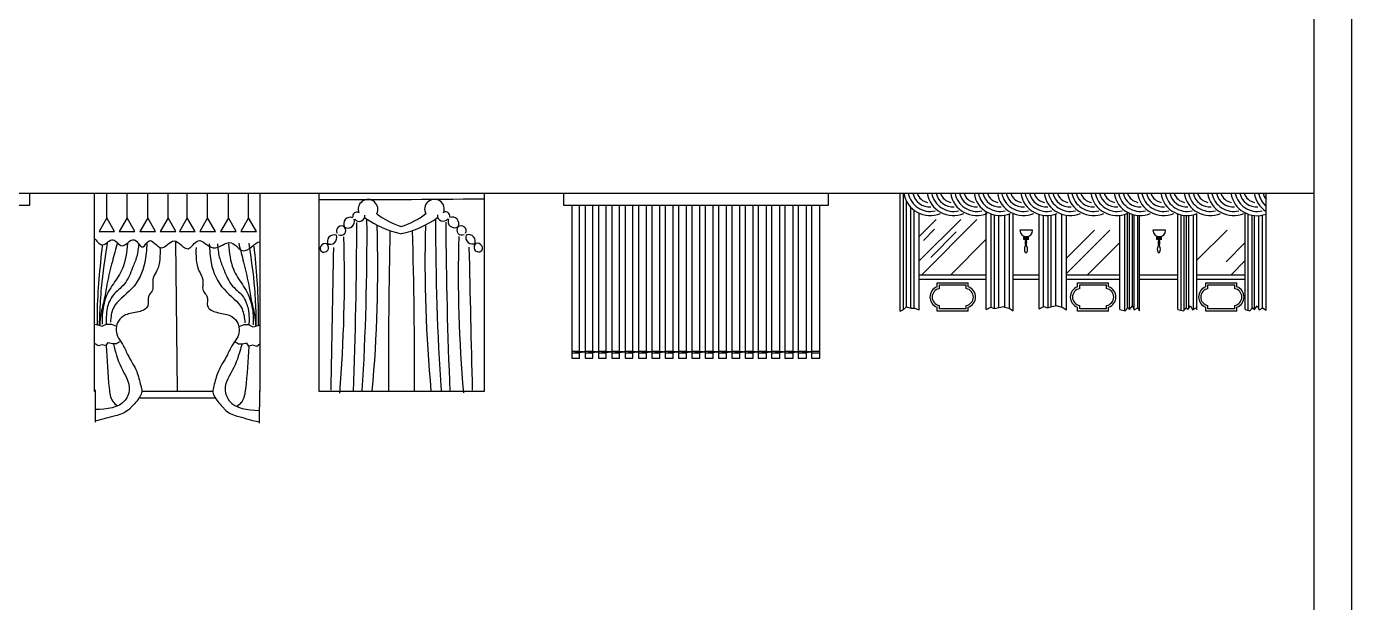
# Model space of a CAD drawing. Header units: inches. Extents: x 9.8 to 52.3, y 14.9 to 39.7.
# Drawn here: x 40.32 to 52.35, y 27.48 to 32.71 of the extents above; entities that cross this region are included whole.
import ezdxf

# ---------------------------------------------------------------- set-up
doc = ezdxf.new("R2010")
doc.units = ezdxf.units.IN
doc.header["$MEASUREMENT"] = 0
for name, color, linetype in [('02', 2, 'Continuous'), ('1', 1, 'Continuous'), ('4', 4, 'Continuous'), ('kadrbm', 4, 'Continuous')]:
    doc.layers.add(name, color=color, linetype=linetype)

# ---------------------------------------------------------------- blocks, each defined once
blk = doc.blocks.new('kadrbm')
at = {"layer": 'kadrbm', "color": 4}
blk.add_lwpolyline([(0, 0), (0, 24.797), (21, 24.797), (21, 0), (0, 0)], close=True, dxfattribs=at)
blk.add_lwpolyline([(20.663, 0.326), (20.663, 24.46), (0.337, 24.46), (0.337, 0.326), (20.663, 0.326)], dxfattribs=at)

msp = doc.modelspace()

# ---------------------------------------------------------------- linework, layer by layer
at = {"layer": '02'}
for p, q in [((38.844, 31.198), (40.344, 31.198)), ((40.344, 31.198), (40.344, 31.088)), ((45.194, 31.088), (45.194, 31.198)), ((45.194, 31.198), (47.594, 31.198)), ((47.594, 31.198), (47.594, 31.088)), ((40.344, 31.088), (38.844, 31.088)), ((47.594, 31.088), (45.194, 31.088)), ((45.267, 31.088), (45.267, 29.698)), ((45.339, 29.757), (45.339, 31.088)), ((45.388, 31.088), (45.388, 29.698)), ((45.46, 29.757), (45.46, 31.088)), ((45.509, 31.088), (45.509, 29.698)), ((45.581, 29.757), (45.581, 31.088)), ((45.63, 31.088), (45.63, 29.698)), ((45.702, 29.757), (45.702, 31.088)), ((45.751, 31.088), (45.751, 29.698)), ((45.823, 29.757), (45.823, 31.088)), ((45.872, 31.088), (45.872, 29.698)), ((45.945, 29.757), (45.945, 31.088)), ((45.993, 31.088), (45.993, 29.698)), ((46.066, 29.757), (46.066, 31.088)), ((46.114, 31.088), (46.114, 29.698)), ((46.187, 29.757), (46.187, 31.088)), ((46.235, 31.088), (46.235, 29.698)), ((46.308, 29.757), (46.308, 31.088)), ((46.356, 31.088), (46.356, 29.698)), ((46.429, 29.757), (46.429, 31.088)), ((46.477, 31.088), (46.477, 29.698)), ((46.55, 29.757), (46.55, 31.088)), ((46.598, 31.088), (46.598, 29.698)), ((46.671, 29.757), (46.671, 31.088)), ((46.719, 31.088), (46.719, 29.698)), ((46.792, 29.757), (46.792, 31.088)), ((46.84, 31.088), (46.84, 29.698)), ((46.913, 29.757), (46.913, 31.088)), ((46.961, 31.088), (46.961, 29.698)), ((47.034, 29.757), (47.034, 31.088)), ((47.082, 31.088), (47.082, 29.698)), ((47.155, 29.757), (47.155, 31.088)), ((47.203, 31.088), (47.203, 29.698)), ((47.276, 29.757), (47.276, 31.088)), ((47.324, 31.088), (47.324, 29.698)), ((47.397, 29.757), (47.397, 31.088)), ((47.445, 31.088), (47.445, 29.698)), ((47.518, 29.698), (47.518, 31.088)), ((49.45, 30.861), (49.335, 30.861)), ((49.416, 30.799), (49.368, 30.799)), ((49.368, 30.799), (49.368, 30.782)), ((49.401, 30.803), (49.381, 30.803)), ((49.381, 30.803), (49.381, 30.777)), ((49.401, 30.777), (49.401, 30.803)), ((50.658, 30.861), (50.543, 30.861)), ((50.623, 30.799), (50.576, 30.799)), ((50.576, 30.799), (50.576, 30.782)), ((50.609, 30.803), (50.589, 30.803)), ((50.589, 30.803), (50.589, 30.777)), ((50.609, 30.777), (50.609, 30.803)), ((49.416, 30.789), (49.368, 30.789)), ((49.368, 30.782), (49.416, 30.782)), ((49.381, 30.777), (49.401, 30.777)), ((50.623, 30.789), (50.576, 30.789)), ((50.576, 30.782), (50.623, 30.782)), ((50.589, 30.777), (50.609, 30.777)), ((48.42, 30.458), (49.03, 30.458)), ((49.275, 30.458), (49.509, 30.458)), ((49.759, 30.458), (50.244, 30.458)), ((50.42, 30.458), (50.77, 30.458)), ((50.943, 30.458), (51.381, 30.458)), ((48.42, 30.418), (49.03, 30.418)), ((49.275, 30.418), (49.509, 30.418)), ((49.759, 30.418), (50.244, 30.418)), ((50.42, 30.418), (50.77, 30.418)), ((50.943, 30.418), (51.381, 30.418)), ((45.267, 29.764), (45.339, 29.764)), ((45.267, 29.747), (45.339, 29.747)), ((45.339, 29.698), (45.339, 29.752)), ((45.388, 29.764), (45.46, 29.764)), ((45.388, 29.747), (45.46, 29.747)), ((45.46, 29.698), (45.46, 29.752)), ((45.509, 29.764), (45.581, 29.764)), ((45.509, 29.747), (45.581, 29.747)), ((45.581, 29.698), (45.581, 29.752)), ((45.63, 29.764), (45.702, 29.764)), ((45.63, 29.747), (45.702, 29.747)), ((45.702, 29.698), (45.702, 29.752)), ((45.751, 29.764), (45.823, 29.764)), ((45.751, 29.747), (45.823, 29.747)), ((45.823, 29.698), (45.823, 29.752)), ((45.872, 29.764), (45.945, 29.764)), ((45.872, 29.747), (45.945, 29.747)), ((45.945, 29.698), (45.945, 29.752)), ((45.993, 29.764), (46.066, 29.764)), ((45.993, 29.747), (46.066, 29.747)), ((46.066, 29.698), (46.066, 29.752)), ((46.114, 29.764), (46.187, 29.764)), ((46.114, 29.747), (46.187, 29.747)), ((46.187, 29.698), (46.187, 29.752)), ((46.235, 29.764), (46.308, 29.764)), ((46.235, 29.747), (46.308, 29.747)), ((46.308, 29.698), (46.308, 29.752)), ((46.356, 29.764), (46.429, 29.764)), ((46.356, 29.747), (46.429, 29.747)), ((46.429, 29.698), (46.429, 29.752)), ((46.477, 29.764), (46.55, 29.764)), ((46.477, 29.747), (46.55, 29.747)), ((46.55, 29.698), (46.55, 29.752)), ((46.598, 29.764), (46.671, 29.764)), ((46.598, 29.747), (46.671, 29.747)), ((46.671, 29.698), (46.671, 29.752)), ((46.719, 29.764), (46.792, 29.764)), ((46.719, 29.747), (46.792, 29.747)), ((46.792, 29.698), (46.792, 29.752)), ((46.84, 29.764), (46.913, 29.764)), ((46.84, 29.747), (46.913, 29.747)), ((46.913, 29.698), (46.913, 29.752)), ((46.961, 29.764), (47.034, 29.764)), ((46.961, 29.747), (47.034, 29.747)), ((47.034, 29.698), (47.034, 29.752)), ((47.082, 29.764), (47.155, 29.764)), ((47.082, 29.747), (47.155, 29.747)), ((47.155, 29.698), (47.155, 29.752)), ((47.203, 29.764), (47.276, 29.764)), ((47.203, 29.747), (47.276, 29.747)), ((47.276, 29.698), (47.276, 29.752)), ((47.324, 29.764), (47.397, 29.764)), ((47.324, 29.747), (47.397, 29.747)), ((47.397, 29.698), (47.397, 29.752)), ((47.445, 29.764), (47.518, 29.764)), ((47.445, 29.747), (47.518, 29.747)), ((45.267, 29.698), (45.339, 29.698)), ((45.388, 29.698), (45.46, 29.698)), ((45.509, 29.698), (45.581, 29.698)), ((45.63, 29.698), (45.702, 29.698)), ((45.751, 29.698), (45.823, 29.698)), ((45.872, 29.698), (45.945, 29.698)), ((45.993, 29.698), (46.066, 29.698)), ((46.114, 29.698), (46.187, 29.698)), ((46.235, 29.698), (46.308, 29.698)), ((46.356, 29.698), (46.429, 29.698)), ((46.477, 29.698), (46.55, 29.698)), ((46.598, 29.698), (46.671, 29.698)), ((46.719, 29.698), (46.792, 29.698)), ((46.84, 29.698), (46.913, 29.698)), ((46.961, 29.698), (47.034, 29.698)), ((47.082, 29.698), (47.155, 29.698)), ((47.203, 29.698), (47.276, 29.698)), ((47.324, 29.698), (47.397, 29.698)), ((47.445, 29.698), (47.518, 29.698))]:
    msp.add_line(p, q, dxfattribs=at)
for points in [[(45.303, 29.754, 0), (45.302, 29.756, 0), (45.302, 29.758, 0), (45.303, 29.759, 0)], [(45.303, 29.759, 0), (45.314, 29.761, 0), (45.324, 29.761, 0), (45.334, 29.758, 0)], [(45.303, 29.754, 0), (45.314, 29.756, 0), (45.324, 29.756, 0), (45.334, 29.754, 0)], [(45.368, 29.758, 0), (45.357, 29.756, 0), (45.345, 29.756, 0), (45.334, 29.758, 0)], [(45.368, 29.754, 0), (45.357, 29.751, 0), (45.345, 29.751, 0), (45.334, 29.754, 0)], [(45.368, 29.758, 0), (45.377, 29.761, 0), (45.388, 29.762, 0)], [(45.368, 29.754, 0), (45.377, 29.756, 0), (45.388, 29.757, 0)], [(45.424, 29.754, 0), (45.423, 29.756, 0), (45.423, 29.758, 0), (45.424, 29.759, 0)], [(45.424, 29.759, 0), (45.435, 29.761, 0), (45.445, 29.761, 0), (45.455, 29.758, 0)], [(45.424, 29.754, 0), (45.435, 29.756, 0), (45.445, 29.756, 0), (45.455, 29.754, 0)], [(45.489, 29.758, 0), (45.478, 29.756, 0), (45.466, 29.756, 0), (45.455, 29.758, 0)], [(45.489, 29.754, 0), (45.478, 29.751, 0), (45.466, 29.751, 0), (45.455, 29.754, 0)], [(45.489, 29.758, 0), (45.498, 29.761, 0), (45.509, 29.762, 0)], [(45.489, 29.754, 0), (45.498, 29.756, 0), (45.509, 29.757, 0)], [(45.545, 29.754, 0), (45.544, 29.756, 0), (45.544, 29.758, 0), (45.545, 29.759, 0)], [(45.545, 29.759, 0), (45.556, 29.761, 0), (45.566, 29.761, 0), (45.576, 29.758, 0)], [(45.545, 29.754, 0), (45.556, 29.756, 0), (45.566, 29.756, 0), (45.576, 29.754, 0)], [(45.61, 29.758, 0), (45.599, 29.756, 0), (45.587, 29.756, 0), (45.576, 29.758, 0)], [(45.61, 29.754, 0), (45.599, 29.751, 0), (45.587, 29.751, 0), (45.576, 29.754, 0)], [(45.61, 29.758, 0), (45.619, 29.761, 0), (45.63, 29.762, 0)], [(45.61, 29.754, 0), (45.619, 29.756, 0), (45.63, 29.757, 0)], [(45.666, 29.754, 0), (45.665, 29.756, 0), (45.665, 29.758, 0), (45.666, 29.759, 0)], [(45.666, 29.759, 0), (45.677, 29.761, 0), (45.687, 29.761, 0), (45.697, 29.758, 0)], [(45.666, 29.754, 0), (45.677, 29.756, 0), (45.687, 29.756, 0), (45.697, 29.754, 0)], [(45.731, 29.758, 0), (45.72, 29.756, 0), (45.708, 29.756, 0), (45.697, 29.758, 0)], [(45.731, 29.754, 0), (45.72, 29.751, 0), (45.708, 29.751, 0), (45.697, 29.754, 0)], [(45.731, 29.758, 0), (45.74, 29.761, 0), (45.751, 29.762, 0)], [(45.731, 29.754, 0), (45.74, 29.756, 0), (45.751, 29.757, 0)], [(45.787, 29.754, 0), (45.786, 29.756, 0), (45.786, 29.758, 0), (45.787, 29.759, 0)], [(45.787, 29.759, 0), (45.798, 29.761, 0), (45.808, 29.761, 0), (45.818, 29.758, 0)], [(45.787, 29.754, 0), (45.798, 29.756, 0), (45.808, 29.756, 0), (45.818, 29.754, 0)], [(45.852, 29.758, 0), (45.841, 29.756, 0), (45.829, 29.756, 0), (45.818, 29.758, 0)], [(45.852, 29.754, 0), (45.841, 29.751, 0), (45.829, 29.751, 0), (45.818, 29.754, 0)], [(45.852, 29.758, 0), (45.862, 29.761, 0), (45.872, 29.762, 0)], [(45.852, 29.754, 0), (45.862, 29.756, 0), (45.872, 29.757, 0)], [(45.908, 29.754, 0), (45.907, 29.756, 0), (45.907, 29.758, 0), (45.908, 29.759, 0)], [(45.908, 29.759, 0), (45.919, 29.761, 0), (45.929, 29.761, 0), (45.939, 29.758, 0)], [(45.908, 29.754, 0), (45.919, 29.756, 0), (45.929, 29.756, 0), (45.939, 29.754, 0)], [(45.973, 29.758, 0), (45.962, 29.756, 0), (45.95, 29.756, 0), (45.939, 29.758, 0)], [(45.973, 29.754, 0), (45.962, 29.751, 0), (45.95, 29.751, 0), (45.939, 29.754, 0)], [(45.973, 29.758, 0), (45.983, 29.761, 0), (45.993, 29.762, 0)], [(45.973, 29.754, 0), (45.983, 29.756, 0), (45.993, 29.757, 0)], [(46.029, 29.754, 0), (46.028, 29.756, 0), (46.028, 29.758, 0), (46.029, 29.759, 0)], [(46.029, 29.759, 0), (46.04, 29.761, 0), (46.05, 29.761, 0), (46.06, 29.758, 0)], [(46.029, 29.754, 0), (46.04, 29.756, 0), (46.05, 29.756, 0), (46.06, 29.754, 0)], [(46.094, 29.758, 0), (46.083, 29.756, 0), (46.071, 29.756, 0), (46.06, 29.758, 0)], [(46.094, 29.754, 0), (46.083, 29.751, 0), (46.071, 29.751, 0), (46.06, 29.754, 0)], [(46.094, 29.758, 0), (46.104, 29.761, 0), (46.114, 29.762, 0)], [(46.094, 29.754, 0), (46.104, 29.756, 0), (46.114, 29.757, 0)], [(46.15, 29.754, 0), (46.149, 29.756, 0), (46.149, 29.758, 0), (46.15, 29.759, 0)], [(46.15, 29.759, 0), (46.161, 29.761, 0), (46.171, 29.761, 0), (46.181, 29.758, 0)], [(46.15, 29.754, 0), (46.161, 29.756, 0), (46.171, 29.756, 0), (46.181, 29.754, 0)], [(46.215, 29.758, 0), (46.204, 29.756, 0), (46.192, 29.756, 0), (46.181, 29.758, 0)], [(46.215, 29.754, 0), (46.204, 29.751, 0), (46.192, 29.751, 0), (46.181, 29.754, 0)], [(46.215, 29.758, 0), (46.225, 29.761, 0), (46.235, 29.762, 0)], [(46.215, 29.754, 0), (46.225, 29.756, 0), (46.235, 29.757, 0)], [(46.271, 29.754, 0), (46.27, 29.756, 0), (46.27, 29.758, 0), (46.271, 29.759, 0)], [(46.271, 29.759, 0), (46.282, 29.761, 0), (46.292, 29.761, 0), (46.302, 29.758, 0)], [(46.271, 29.754, 0), (46.282, 29.756, 0), (46.292, 29.756, 0), (46.302, 29.754, 0)], [(46.336, 29.758, 0), (46.325, 29.756, 0), (46.313, 29.756, 0), (46.302, 29.758, 0)], [(46.336, 29.754, 0), (46.325, 29.751, 0), (46.313, 29.751, 0), (46.302, 29.754, 0)], [(46.336, 29.758, 0), (46.346, 29.761, 0), (46.356, 29.762, 0)], [(46.336, 29.754, 0), (46.346, 29.756, 0), (46.356, 29.757, 0)], [(46.392, 29.754, 0), (46.391, 29.756, 0), (46.391, 29.758, 0), (46.392, 29.759, 0)], [(46.392, 29.759, 0), (46.403, 29.761, 0), (46.413, 29.761, 0), (46.423, 29.758, 0)], [(46.392, 29.754, 0), (46.403, 29.756, 0), (46.413, 29.756, 0), (46.423, 29.754, 0)], [(46.457, 29.758, 0), (46.446, 29.756, 0), (46.434, 29.756, 0), (46.423, 29.758, 0)], [(46.457, 29.754, 0), (46.446, 29.751, 0), (46.434, 29.751, 0), (46.423, 29.754, 0)], [(46.457, 29.758, 0), (46.467, 29.761, 0), (46.477, 29.762, 0)], [(46.457, 29.754, 0), (46.467, 29.756, 0), (46.477, 29.757, 0)], [(46.513, 29.754, 0), (46.512, 29.756, 0), (46.512, 29.758, 0), (46.513, 29.759, 0)], [(46.513, 29.759, 0), (46.524, 29.761, 0), (46.534, 29.761, 0), (46.544, 29.758, 0)], [(46.513, 29.754, 0), (46.524, 29.756, 0), (46.534, 29.756, 0), (46.544, 29.754, 0)], [(46.578, 29.758, 0), (46.567, 29.756, 0), (46.555, 29.756, 0), (46.544, 29.758, 0)], [(46.578, 29.754, 0), (46.567, 29.751, 0), (46.555, 29.751, 0), (46.544, 29.754, 0)], [(46.578, 29.758, 0), (46.588, 29.761, 0), (46.598, 29.762, 0)], [(46.578, 29.754, 0), (46.588, 29.756, 0), (46.598, 29.757, 0)], [(46.634, 29.754, 0), (46.633, 29.756, 0), (46.633, 29.758, 0), (46.634, 29.759, 0)], [(46.634, 29.759, 0), (46.645, 29.761, 0), (46.655, 29.761, 0), (46.665, 29.758, 0)], [(46.634, 29.754, 0), (46.645, 29.756, 0), (46.655, 29.756, 0), (46.665, 29.754, 0)], [(46.699, 29.758, 0), (46.688, 29.756, 0), (46.676, 29.756, 0), (46.665, 29.758, 0)], [(46.699, 29.754, 0), (46.688, 29.751, 0), (46.676, 29.751, 0), (46.665, 29.754, 0)], [(46.699, 29.758, 0), (46.709, 29.761, 0), (46.719, 29.762, 0)], [(46.699, 29.754, 0), (46.709, 29.756, 0), (46.719, 29.757, 0)], [(46.755, 29.754, 0), (46.754, 29.756, 0), (46.754, 29.758, 0), (46.755, 29.759, 0)], [(46.755, 29.759, 0), (46.766, 29.761, 0), (46.776, 29.761, 0), (46.786, 29.758, 0)], [(46.755, 29.754, 0), (46.766, 29.756, 0), (46.776, 29.756, 0), (46.786, 29.754, 0)], [(46.82, 29.758, 0), (46.809, 29.756, 0), (46.797, 29.756, 0), (46.786, 29.758, 0)], [(46.82, 29.754, 0), (46.809, 29.751, 0), (46.797, 29.751, 0), (46.786, 29.754, 0)], [(46.82, 29.758, 0), (46.83, 29.761, 0), (46.84, 29.762, 0)], [(46.82, 29.754, 0), (46.83, 29.756, 0), (46.84, 29.757, 0)], [(46.876, 29.754, 0), (46.875, 29.756, 0), (46.875, 29.758, 0), (46.876, 29.759, 0)], [(46.876, 29.759, 0), (46.887, 29.761, 0), (46.897, 29.761, 0), (46.907, 29.758, 0)], [(46.876, 29.754, 0), (46.887, 29.756, 0), (46.897, 29.756, 0), (46.907, 29.754, 0)], [(46.941, 29.758, 0), (46.93, 29.756, 0), (46.918, 29.756, 0), (46.907, 29.758, 0)], [(46.941, 29.754, 0), (46.93, 29.751, 0), (46.918, 29.751, 0), (46.907, 29.754, 0)], [(46.941, 29.758, 0), (46.951, 29.761, 0), (46.961, 29.762, 0)], [(46.941, 29.754, 0), (46.951, 29.756, 0), (46.961, 29.757, 0)], [(46.997, 29.754, 0), (46.996, 29.756, 0), (46.996, 29.758, 0), (46.997, 29.759, 0)], [(46.997, 29.759, 0), (47.008, 29.761, 0), (47.018, 29.761, 0), (47.028, 29.758, 0)], [(46.997, 29.754, 0), (47.008, 29.756, 0), (47.018, 29.756, 0), (47.028, 29.754, 0)], [(47.062, 29.758, 0), (47.051, 29.756, 0), (47.039, 29.756, 0), (47.028, 29.758, 0)], [(47.062, 29.754, 0), (47.051, 29.751, 0), (47.039, 29.751, 0), (47.028, 29.754, 0)], [(47.062, 29.758, 0), (47.072, 29.761, 0), (47.082, 29.762, 0)], [(47.062, 29.754, 0), (47.072, 29.756, 0), (47.082, 29.757, 0)], [(47.119, 29.754, 0), (47.117, 29.756, 0), (47.117, 29.758, 0), (47.119, 29.759, 0)], [(47.119, 29.759, 0), (47.129, 29.761, 0), (47.139, 29.761, 0), (47.149, 29.758, 0)], [(47.119, 29.754, 0), (47.129, 29.756, 0), (47.139, 29.756, 0), (47.149, 29.754, 0)], [(47.183, 29.758, 0), (47.172, 29.756, 0), (47.16, 29.756, 0), (47.149, 29.758, 0)], [(47.183, 29.754, 0), (47.172, 29.751, 0), (47.16, 29.751, 0), (47.149, 29.754, 0)], [(47.183, 29.758, 0), (47.193, 29.761, 0), (47.203, 29.762, 0)], [(47.183, 29.754, 0), (47.193, 29.756, 0), (47.203, 29.757, 0)], [(47.24, 29.754, 0), (47.238, 29.756, 0), (47.238, 29.758, 0), (47.24, 29.759, 0)], [(47.24, 29.759, 0), (47.25, 29.761, 0), (47.26, 29.761, 0), (47.27, 29.758, 0)], [(47.24, 29.754, 0), (47.25, 29.756, 0), (47.26, 29.756, 0), (47.27, 29.754, 0)], [(47.304, 29.758, 0), (47.293, 29.756, 0), (47.281, 29.756, 0), (47.27, 29.758, 0)], [(47.304, 29.754, 0), (47.293, 29.751, 0), (47.281, 29.751, 0), (47.27, 29.754, 0)], [(47.304, 29.758, 0), (47.314, 29.761, 0), (47.324, 29.762, 0)], [(47.304, 29.754, 0), (47.314, 29.756, 0), (47.324, 29.757, 0)], [(47.361, 29.754, 0), (47.359, 29.756, 0), (47.359, 29.758, 0), (47.361, 29.759, 0)], [(47.361, 29.759, 0), (47.371, 29.761, 0), (47.381, 29.761, 0), (47.391, 29.758, 0)], [(47.361, 29.754, 0), (47.371, 29.756, 0), (47.381, 29.756, 0), (47.391, 29.754, 0)], [(47.425, 29.758, 0), (47.414, 29.756, 0), (47.402, 29.756, 0), (47.391, 29.758, 0)], [(47.425, 29.754, 0), (47.414, 29.751, 0), (47.402, 29.751, 0), (47.391, 29.754, 0)], [(47.425, 29.758, 0), (47.435, 29.761, 0), (47.445, 29.762, 0)], [(47.425, 29.754, 0), (47.435, 29.756, 0), (47.445, 29.757, 0)]]:
    msp.add_polyline3d(points, dxfattribs=at)
for centre in [(49.393, 30.861), (50.6, 30.861)]:
    msp.add_arc(centre, 0.0576, 180, 0, dxfattribs=at)
at = {"layer": '02', "extrusion": (0, 0, -1)}
for centre, major_axis, ratio in [((49.39, 30.689), (0, -0.0328), 0.42898), ((49.39, 30.749), (0, -0.0281), 0.259259), ((50.597, 30.689), (0, -0.0328), 0.42898), ((50.598, 30.749), (0, -0.0281), 0.259259)]:
    msp.add_ellipse(centre, major_axis=major_axis, ratio=ratio, dxfattribs=at)
at = {"layer": '1'}
for p, q in [((48.248, 30.128), (48.248, 31.198)), ((48.278, 30.14), (48.278, 31.198)), ((51.57, 30.136), (51.57, 31.198)), ((48.306, 30.164), (48.306, 31.128)), ((48.344, 30.155), (48.344, 31.073)), ((48.377, 30.155), (48.377, 31.042)), ((48.42, 30.139), (48.42, 31.014)), ((48.42, 30.583), (48.798, 30.96)), ((48.42, 30.805), (48.575, 30.959)), ((48.444, 30.458), (48.945, 30.959)), ((49.03, 30.142), (49.03, 31.03)), ((49.075, 30.161), (49.075, 31.009)), ((49.105, 30.15), (49.105, 31)), ((49.144, 30.16), (49.144, 30.995)), ((49.199, 30.163), (49.199, 30.998)), ((49.24, 30.152), (49.24, 31.01)), ((49.275, 30.131), (49.275, 31.014)), ((49.509, 30.149), (49.509, 31.006)), ((49.551, 30.169), (49.551, 30.997)), ((49.592, 30.16), (49.592, 30.995)), ((49.62, 30.167), (49.62, 30.998)), ((49.662, 30.175), (49.662, 31.009)), ((49.717, 30.163), (49.717, 31.007)), ((49.759, 30.138), (49.759, 30.997)), ((50.244, 30.143), (50.244, 30.996)), ((50.289, 30.131), (50.289, 31.006)), ((50.313, 30.155), (50.313, 31.025)), ((50.33, 30.144), (50.33, 31.016)), ((50.358, 30.171), (50.358, 31.006)), ((50.372, 30.141), (50.372, 31.002)), ((50.406, 30.156), (50.406, 30.996)), ((50.42, 30.131), (50.42, 30.995)), ((50.77, 30.143), (50.77, 31.01)), ((50.8, 30.135), (50.8, 31.001)), ((50.827, 30.139), (50.827, 30.996)), ((50.849, 30.152), (50.849, 30.995)), ((50.869, 30.154), (50.869, 30.995)), ((50.91, 30.143), (50.91, 31.001)), ((50.943, 30.142), (50.943, 31.012)), ((51.381, 30.142), (51.381, 31.02)), ((51.408, 30.135), (51.408, 31.009)), ((51.445, 30.154), (51.445, 30.999)), ((51.464, 30.143), (51.464, 30.996)), ((51.505, 30.143), (51.505, 30.995)), ((51.539, 30.156), (51.539, 31)), ((48.46, 30.77), (48.56, 30.871)), ((48.526, 30.615), (48.757, 30.846)), ((49.751, 30.463), (50.151, 30.862)), ((49.759, 30.607), (50.014, 30.862)), ((50.943, 30.59), (51.216, 30.862)), ((48.707, 30.458), (49.03, 30.781)), ((49.95, 30.458), (50.244, 30.751)), ((51.207, 30.576), (51.381, 30.75)), ((51.252, 30.458), (51.381, 30.587)), ((48.605, 30.365), (48.847, 30.365)), ((48.605, 30.331), (48.605, 30.365)), ((48.847, 30.331), (48.847, 30.365)), ((49.879, 30.365), (50.121, 30.365)), ((49.879, 30.331), (49.879, 30.365)), ((50.121, 30.331), (50.121, 30.365)), ((51.042, 30.365), (51.285, 30.365)), ((51.042, 30.331), (51.042, 30.365)), ((51.285, 30.331), (51.285, 30.365)), ((48.248, 30.128), (48.279, 30.141)), ((48.279, 30.141), (48.305, 30.165)), ((48.305, 30.165), (48.344, 30.155)), ((48.344, 30.155), (48.379, 30.155)), ((48.379, 30.155), (48.422, 30.139)), ((48.605, 30.148), (48.605, 30.179)), ((48.847, 30.148), (48.605, 30.148)), ((48.847, 30.148), (48.847, 30.179)), ((49.03, 30.142), (49.073, 30.162)), ((49.073, 30.162), (49.103, 30.15)), ((49.103, 30.15), (49.144, 30.16)), ((49.144, 30.16), (49.189, 30.168)), ((49.189, 30.168), (49.197, 30.164)), ((49.197, 30.164), (49.238, 30.154)), ((49.238, 30.154), (49.275, 30.131)), ((49.509, 30.149), (49.554, 30.17)), ((49.554, 30.17), (49.585, 30.158)), ((49.585, 30.158), (49.626, 30.168)), ((49.626, 30.168), (49.67, 30.177)), ((49.662, 30.177), (49.719, 30.162)), ((49.719, 30.162), (49.759, 30.138)), ((49.879, 30.148), (49.879, 30.179)), ((50.121, 30.148), (49.879, 30.148)), ((50.121, 30.148), (50.121, 30.179)), ((50.242, 30.143), (50.29, 30.131)), ((50.29, 30.131), (50.315, 30.157)), ((50.315, 30.157), (50.33, 30.143)), ((50.33, 30.143), (50.356, 30.175)), ((50.356, 30.175), (50.373, 30.139)), ((50.373, 30.139), (50.406, 30.157)), ((50.406, 30.157), (50.42, 30.131)), ((50.77, 30.143), (50.819, 30.13)), ((50.819, 30.13), (50.844, 30.157)), ((50.844, 30.157), (50.859, 30.143)), ((50.859, 30.143), (50.885, 30.175)), ((50.885, 30.175), (50.902, 30.139)), ((50.902, 30.139), (50.935, 30.157)), ((50.935, 30.157), (50.943, 30.142)), ((51.042, 30.148), (51.042, 30.179)), ((51.285, 30.148), (51.042, 30.148)), ((51.285, 30.148), (51.285, 30.179)), ((51.381, 30.142), (51.423, 30.131)), ((51.423, 30.131), (51.448, 30.157)), ((51.448, 30.157), (51.464, 30.143)), ((51.464, 30.143), (51.49, 30.175)), ((51.49, 30.175), (51.507, 30.139)), ((51.507, 30.139), (51.54, 30.157)), ((51.537, 30.157), (51.57, 30.136))]:
    msp.add_line(p, q, dxfattribs=at)
for centre, radius, start, end in [((48.521, 31.235), 0.241, 189.0226, 292.5963), ((48.521, 31.235), 0.202, 190.801, 283.0697), ((48.521, 31.235), 0.162, 193.4611, 272.4576), ((48.521, 31.235), 0.123, 197.8893, 259.0672), ((48.733, 31.235), 0.241, 189.0226, 292.5963), ((48.733, 31.235), 0.202, 190.801, 283.0697), ((48.733, 31.235), 0.162, 193.4611, 272.4576), ((48.733, 31.235), 0.123, 197.8893, 259.0672), ((48.945, 31.235), 0.241, 189.0226, 292.5963), ((48.945, 31.235), 0.202, 190.801, 283.0697), ((48.945, 31.235), 0.162, 193.4611, 272.4576), ((48.945, 31.235), 0.123, 197.8893, 259.0672), ((49.157, 31.235), 0.241, 189.0226, 292.5963), ((49.157, 31.235), 0.202, 190.801, 283.0697), ((49.157, 31.235), 0.162, 193.4611, 272.4576), ((49.157, 31.235), 0.123, 197.8893, 259.0672), ((49.369, 31.235), 0.241, 189.0226, 292.5963), ((49.369, 31.235), 0.202, 190.801, 283.0697), ((49.369, 31.235), 0.162, 193.4611, 272.4576), ((49.369, 31.235), 0.123, 197.8893, 259.0672), ((49.581, 31.235), 0.241, 189.0226, 292.5963), ((49.581, 31.235), 0.202, 190.801, 283.0697), ((49.581, 31.235), 0.162, 193.4611, 272.4576), ((49.581, 31.235), 0.123, 197.8893, 259.0672), ((49.793, 31.235), 0.241, 189.0226, 292.5963), ((49.793, 31.235), 0.202, 190.801, 283.0697), ((49.793, 31.235), 0.162, 193.4611, 272.4576), ((49.793, 31.235), 0.123, 197.8893, 259.0672), ((50.005, 31.235), 0.241, 189.0226, 292.5963), ((50.005, 31.235), 0.202, 190.801, 283.0697), ((50.005, 31.235), 0.162, 193.4611, 272.4576), ((50.005, 31.235), 0.123, 197.8893, 259.0672), ((50.217, 31.235), 0.241, 189.0226, 292.5963), ((50.217, 31.235), 0.202, 190.801, 283.0697), ((50.217, 31.235), 0.162, 193.4611, 272.4576), ((50.217, 31.235), 0.123, 197.8893, 259.0672), ((50.429, 31.235), 0.241, 189.0226, 292.5963), ((50.429, 31.235), 0.202, 190.801, 283.0697), ((50.429, 31.235), 0.162, 193.4611, 272.4576), ((50.429, 31.235), 0.123, 197.8893, 259.0672), ((50.641, 31.235), 0.241, 189.0226, 292.5963), ((50.641, 31.235), 0.202, 190.801, 283.0697), ((50.641, 31.235), 0.162, 193.4611, 272.4576), ((50.641, 31.235), 0.123, 197.8893, 259.0672), ((50.853, 31.235), 0.241, 189.0226, 292.5963), ((50.853, 31.235), 0.202, 190.801, 283.0697), ((50.853, 31.235), 0.162, 193.4611, 272.4576), ((50.853, 31.235), 0.123, 197.8893, 259.0672), ((51.065, 31.235), 0.241, 189.0226, 292.5963), ((51.065, 31.235), 0.202, 190.801, 283.0697), ((51.065, 31.235), 0.162, 193.4611, 272.4576), ((51.065, 31.235), 0.123, 197.8893, 259.0672), ((51.277, 31.235), 0.241, 189.0226, 292.5963), ((51.277, 31.235), 0.202, 190.801, 283.0697), ((51.277, 31.235), 0.162, 193.4611, 272.4576), ((51.277, 31.235), 0.123, 197.8893, 259.0672), ((51.489, 31.235), 0.241, 189.0226, 289.5715), ((51.489, 31.235), 0.202, 190.801, 283.0697), ((51.489, 31.235), 0.162, 193.4611, 272.4576), ((51.489, 31.235), 0.123, 197.8893, 259.0672), ((51.701, 31.235), 0.241, 189.0226, 236.9504), ((51.701, 31.235), 0.202, 190.801, 229.3306), ((51.701, 31.235), 0.162, 193.4611, 215.9505), ((48.616, 30.255), 0.077, 98.7661, 261.2339), ((48.836, 30.255), 0.077, 278.7661, 81.2339), ((49.89, 30.255), 0.077, 98.7661, 261.2339), ((50.11, 30.255), 0.077, 278.7661, 81.2339), ((51.054, 30.255), 0.077, 98.7661, 261.2339), ((51.273, 30.255), 0.077, 278.7661, 81.2339)]:
    msp.add_arc(centre, radius, start, end, dxfattribs=at)
at = {"layer": '4'}
for p, q in [((31.682, 31.198), (52.009, 31.198)), ((41.047, 30.969), (41.047, 31.191)), ((41.231, 30.969), (41.231, 31.191)), ((41.419, 30.969), (41.419, 31.191)), ((41.603, 30.969), (41.603, 31.191)), ((41.777, 30.969), (41.777, 31.191)), ((41.961, 30.969), (41.961, 31.191)), ((42.15, 30.969), (42.15, 31.191)), ((42.334, 30.969), (42.334, 31.191)), ((42.973, 29.398), (42.973, 31.198)), ((42.973, 31.198), (44.473, 31.198)), ((44.473, 31.198), (44.473, 29.398)), ((48.218, 31.198), (51.669, 31.198)), ((41.671, 30.764), (41.686, 29.398)), ((48.585, 30.385), (48.867, 30.385)), ((48.585, 30.347), (48.585, 30.385)), ((48.867, 30.347), (48.867, 30.385)), ((49.859, 30.385), (50.141, 30.385)), ((49.859, 30.347), (49.859, 30.385)), ((50.141, 30.347), (50.141, 30.385)), ((51.022, 30.385), (51.305, 30.385)), ((51.022, 30.347), (51.022, 30.385)), ((51.305, 30.347), (51.305, 30.385)), ((48.585, 30.128), (48.585, 30.163)), ((48.867, 30.128), (48.585, 30.128)), ((48.867, 30.128), (48.867, 30.163)), ((49.859, 30.128), (49.859, 30.163)), ((50.141, 30.128), (49.859, 30.128)), ((50.141, 30.128), (50.141, 30.163)), ((51.022, 30.128), (51.022, 30.163)), ((51.305, 30.128), (51.022, 30.128)), ((51.305, 30.128), (51.305, 30.163)), ((40.941, 29.411), (40.941, 29.118)), ((42.432, 29.403), (42.429, 29.11)), ((44.473, 29.398), (42.973, 29.398)), ((41.351, 29.34), (42.024, 29.34))]:
    msp.add_line(p, q, dxfattribs=at)
for points in [[(40.941, 29.398), (40.936, 29.398), (40.936, 31.198), (42.436, 31.198), (42.436, 29.398), (42.432, 29.398)], [(40.941, 30.008), (41.005, 29.99), (41.042, 30.008), (41.088, 30.008), (41.134, 29.99)], [(42.438, 30), (42.374, 29.982), (42.337, 30.001), (42.291, 30.001), (42.245, 29.984)], [(40.941, 29.833), (40.968, 29.815), (41.005, 29.824), (41.042, 29.815), (41.06, 29.843), (41.097, 29.833), (41.134, 29.833), (41.161, 29.852)], [(42.436, 29.826), (42.409, 29.807), (42.372, 29.817), (42.335, 29.808), (42.317, 29.836), (42.28, 29.827), (42.243, 29.828), (42.216, 29.846)], [(42.008, 29.398), (41.364, 29.398)]]:
    msp.add_lwpolyline(points, dxfattribs=at)
for points in [[(41.047, 30.974), (40.976, 30.851), (41.118, 30.851)], [(41.231, 30.974), (41.16, 30.851), (41.302, 30.851)], [(41.419, 30.974), (41.348, 30.851), (41.49, 30.851)], [(41.603, 30.974), (41.532, 30.851), (41.674, 30.851)], [(41.777, 30.974), (41.706, 30.851), (41.848, 30.851)], [(41.961, 30.974), (41.89, 30.851), (42.032, 30.851)], [(42.15, 30.974), (42.079, 30.851), (42.221, 30.851)], [(42.334, 30.974), (42.263, 30.851), (42.405, 30.851)]]:
    msp.add_lwpolyline(points, close=True, dxfattribs=at)
for centre, radius, start, end in [((43.313, 129.977), 98.836, 269.80193, 270.66916), ((43.418, 31.052), 0.0896, 332.9366, 201.9523), ((44.021, 31.053), 0.0896, 338.3002, 207.316), ((43.257, 30.92), 0.0601, 68.7116, 210.0294), ((43.235, 30.941), 0.0601, 239.9134, 21.2313), ((43.319, 30.987), 0.0404, 67.6167, 188.0781), ((2.161, 30.987), 41.155, 357.7826, 359.9236), ((43.339, 30.994), 0.0516, 217.1089, 6.4662), ((20.216, 30.821), 23.193, 356.4905, 0.3366), ((43.899, 31.687), 0.875, 234.4485, 258.2145), ((43.897, 31.512), 0.64, 231.3873, 254.173), ((43.54, 31.511), 0.64, 286.0795, 308.8652), ((43.537, 31.687), 0.875, 282.038, 305.804), ((67.224, 30.924), 23.193, 179.9159, 183.762), ((44.1, 30.996), 0.0516, 173.7864, 323.1436), ((44.12, 30.989), 0.0404, 352.1744, 112.6358), ((85.278, 31.171), 41.155, 180.3289, 182.47), ((44.204, 30.944), 0.0601, 159.0212, 300.3391), ((44.182, 30.922), 0.0601, 330.2231, 111.5409), ((43.075, 30.794), 0.0601, 239.9134, 21.2313), ((43.109, 30.76), 0.0601, 68.7116, 210.0294), ((43.176, 30.856), 0.0444, 48.8585, 209.6643), ((43.172, 30.86), 0.0444, 240.2786, 41.0844), ((30.289, 30.428), 12.915, 355.3568, 1.6645), ((30.854, 30.514), 12.652, 354.9539, 1.7563), ((92.027, 29.721), 48.423, 178.6536, 180.3784), ((-4.582, 29.508), 48.423, 359.8741, 1.5989), ((56.587, 30.571), 12.652, 178.4963, 185.2986), ((44.268, 30.863), 0.0444, 139.1681, 299.974), ((44.264, 30.858), 0.0444, 330.5882, 131.3941), ((57.152, 30.487), 12.915, 178.588, 184.8958), ((44.365, 30.797), 0.0601, 159.0212, 300.3391), ((44.331, 30.762), 0.0601, 330.2231, 111.5409), ((43.028, 30.696), 0.0444, 48.8585, 209.6643), ((43.018, 30.704), 0.0414, 226.066, 49.9028), ((-233.433, 35.304), 276.578, 358.77844, 359.04731), ((320.851, 36.525), 276.578, 181.20523, 181.4741), ((44.422, 30.707), 0.0414, 130.3498, 314.1866), ((44.412, 30.699), 0.0444, 330.5882, 131.3941), ((48.616, 30.255), 0.097, 109.0919, 250.9081), ((48.836, 30.255), 0.097, 289.0919, 70.9081), ((49.89, 30.255), 0.097, 109.0919, 250.9081), ((50.11, 30.255), 0.097, 289.0919, 70.9081), ((51.054, 30.255), 0.097, 109.0919, 250.9081), ((51.273, 30.255), 0.097, 289.0919, 70.9081)]:
    msp.add_arc(centre, radius, start, end, dxfattribs=at)
msp.add_open_spline([(40.939, 30.784), (40.963, 30.755), (41.012, 30.694), (41.105, 30.822), (41.188, 30.664), (41.292, 30.841), (41.371, 30.66), (41.438, 30.825), (41.543, 30.632), (41.66, 30.84), (41.78, 30.625), (41.88, 30.832), (42.015, 30.634), (42.171, 30.813), (42.29, 30.605), (42.39, 30.753), (42.436, 30.757)], degree=3, knots=[0, 0, 0, 0, 90.806103, 192.356022, 290.585919, 412.446026, 515.97807, 593.01248, 719.185604, 853.28791, 999.734665, 1116.017655, 1266.371642, 1436.08889, 1567.062205, 1738.934319, 1738.934319, 1738.934319, 1738.934319], dxfattribs=at)
for points in [[(41.529, 30.707), (41.502, 30.496), (41.465, 30.414), (41.456, 30.304), (41.428, 30.267), (41.419, 30.175), (41.336, 30.12), (41.217, 30.092), (41.153, 30.037), (41.143, 29.9), (41.189, 29.826), (41.235, 29.734), (41.318, 29.578), (41.355, 29.45), (41.364, 29.395), (41.346, 29.349), (41.263, 29.248), (41.244, 29.23), (41.125, 29.175), (40.941, 29.128)], [(41.005, 30.724), (40.959, 30.109), (40.959, 30.008)], [(41.051, 30.751), (40.996, 30.338), (40.987, 30.219), (40.978, 29.999)], [(41.143, 30.751), (41.097, 30.577), (41.051, 30.384), (41.024, 30.237), (40.993, 30.099), (40.982, 30.002)], [(41.235, 30.742), (41.189, 30.513), (41.106, 30.375), (41.06, 30.302), (41.033, 30.237), (41.005, 30.072), (41.005, 30.008)], [(41.336, 30.742), (41.318, 30.623), (41.281, 30.522), (41.207, 30.375), (41.152, 30.32), (41.106, 30.274), (41.069, 30.21), (41.051, 30.155), (41.042, 30.072), (41.042, 30.008)], [(41.41, 30.742), (41.391, 30.568), (41.272, 30.329), (41.106, 30.155), (41.079, 30.026)], [(41.857, 30.706), (41.883, 30.494), (41.918, 30.411), (41.926, 30.301), (41.954, 30.264), (41.962, 30.172), (42.044, 30.116), (42.163, 30.087), (42.227, 30.032), (42.235, 29.894), (42.188, 29.821), (42.141, 29.73), (42.057, 29.575), (42.018, 29.446), (42.009, 29.391), (42.027, 29.345), (42.108, 29.244), (42.126, 29.225), (42.245, 29.169), (42.429, 29.12)], [(41.977, 30.739), (41.994, 30.565), (42.111, 30.325), (42.274, 30.148), (42.301, 30.02)], [(42.051, 30.738), (42.068, 30.619), (42.104, 30.517), (42.176, 30.37), (42.23, 30.314), (42.276, 30.268), (42.312, 30.203), (42.33, 30.148), (42.338, 30.065), (42.337, 30.001)], [(42.152, 30.737), (42.196, 30.507), (42.277, 30.369), (42.322, 30.295), (42.349, 30.23), (42.375, 30.065), (42.374, 30.001)], [(42.244, 30.745), (42.288, 30.571), (42.332, 30.377), (42.358, 30.23), (42.387, 30.092), (42.397, 29.995)], [(42.336, 30.744), (42.387, 30.331), (42.395, 30.211), (42.401, 29.991)], [(42.382, 30.716), (42.421, 30.101), (42.42, 30)], [(41.106, 29.828), (41.176, 29.619), (41.251, 29.41), (41.214, 29.318), (40.939, 29.232)], [(41.041, 29.812), (41.068, 29.426), (41.101, 29.307), (41.144, 29.265)], [(42.271, 29.822), (42.199, 29.614), (42.121, 29.405), (42.158, 29.313), (42.432, 29.224)], [(42.336, 29.805), (42.305, 29.419), (42.271, 29.301), (42.228, 29.259)]]:
    msp.add_spline(points, degree=3, dxfattribs=at)

# ---------------------------------------------------------------- block references
at = {"layer": 'kadrbm'}
msp.add_blockref('kadrbm', (31.345, 14.872), dxfattribs=at)

doc.saveas('drawing.dxf')
